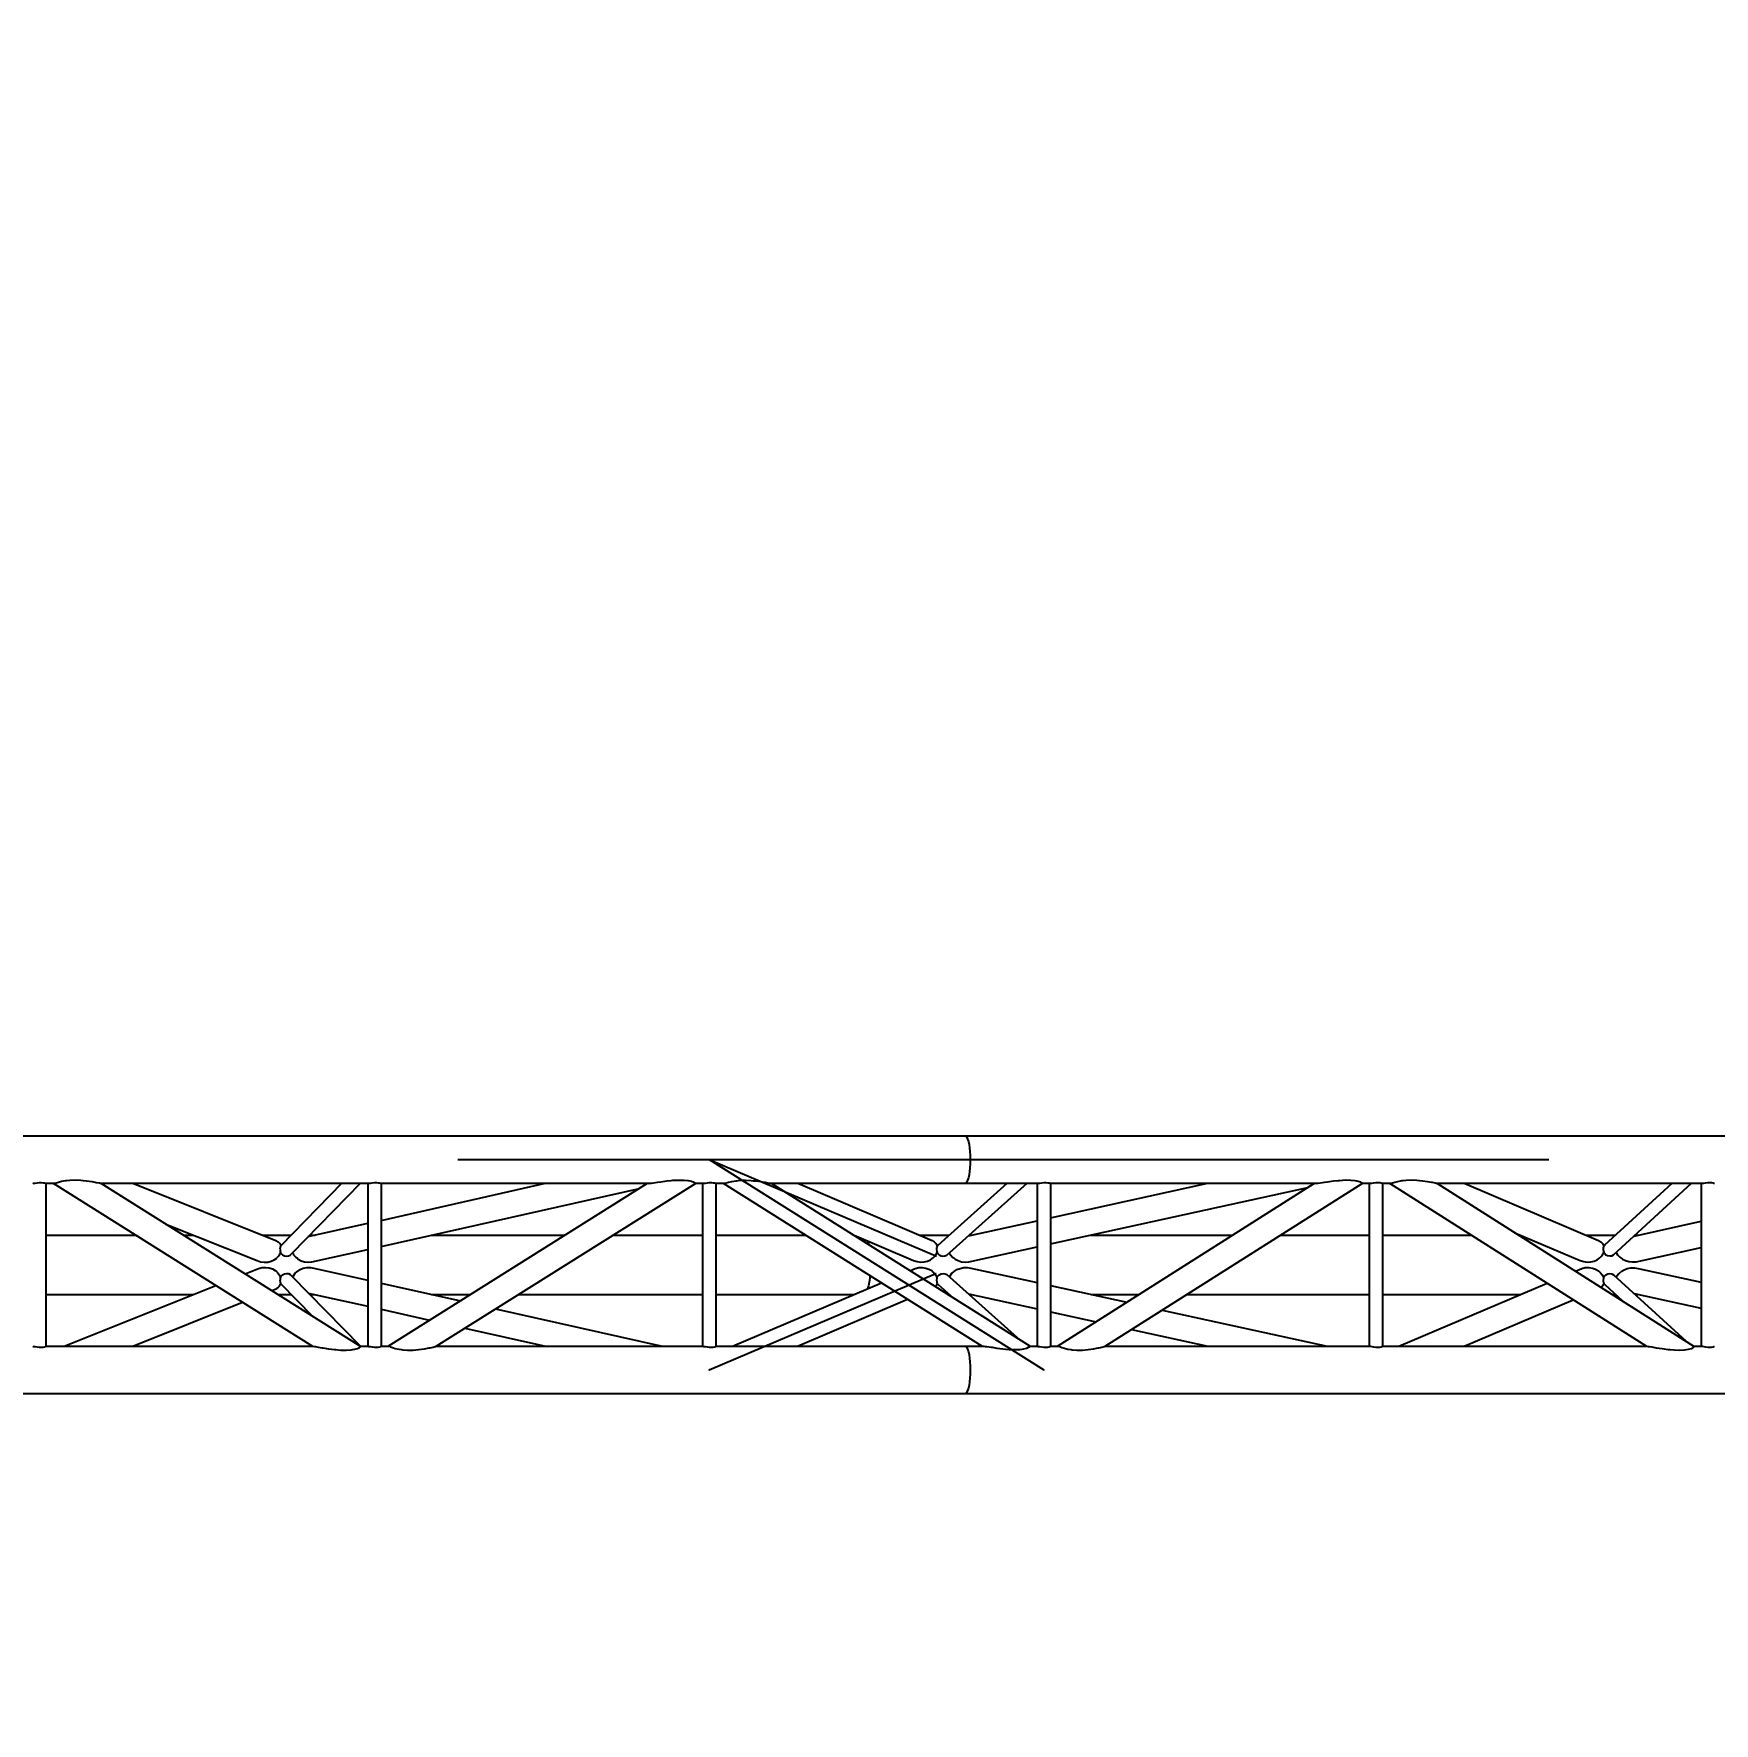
# Model space of a CAD drawing. Header units: millimetres. Extents: x 150209.93 to 150215.05, y 136675.65 to 136679.93.
# Drawn here: x 150214.3082 to 150214.5959, y 136677.3883 to 136677.6776 of the extents above; entities that cross this region are included whole.
import ezdxf

# ---------------------------------------------------------------- set-up
doc = ezdxf.new("R2010")
doc.units = ezdxf.units.MM
doc.header["$LTSCALE"] = 0.25
doc.linetypes.add('CENTER', pattern=[50.8, 31.75, -6.35, 6.35, -6.35])
doc.linetypes.add('XKITLINE00', pattern=[0])
doc.styles.add('ROMANS', font='romans.shx')
doc.dimstyles.new('MD300', dxfattribs={"dimtxt": 2.5, "dimasz": 2.5, "dimexe": 1, "dimexo": 1, "dimgap": 0.5, "dimtad": 1, "dimdec": 1, "dimlfac": 50, "dimrnd": 0.5, "dimdsep": 46, "dimtxsty": 'ROMANS', "dimcen": 1, "dimclrd": 146, "dimclre": 146, "dimclrt": 30, "dimadec": 1, "dimazin": 2, "dimtfac": 1, "dimtdec": 1, "dimtmove": 0, "dimatfit": 1, "dimfxl": 1, "dimtolj": 1, "dimtzin": 0, "dimlwd": -1, "dimlwe": -1, "dimarcsym": 0})

# ---------------------------------------------------------------- blocks, each defined once
blk = doc.blocks.new('çatıı')
at = {"color": 8, "linetype": 'XKITLINE00'}
for p, q in [((26261.3, 9290.6), (27695.3, 9290.6)), ((27695.3, 9290.6), (27696.2, 9290.3)), ((27695.3, 9290.6), (29028.8, 9290.6)), ((27695.3, 9290.6), (27696.2, 9290.3)), ((27696.2, 9290.3), (27696.9, 9289.4)), ((27696.2, 9290.3), (27696.9, 9289.4)), ((27696.9, 9289.4), (27697.7, 9287.9)), ((27696.9, 9289.4), (27697.7, 9287.9)), ((27697.7, 9287.9), (27698.3, 9285.8)), ((27697.7, 9287.9), (27698.4, 9285.8)), ((27698.4, 9285.8), (27698.9, 9283.3)), ((27698.9, 9283.3), (27699.4, 9280.4)), ((27699.4, 9280.4), (27699.7, 9277.2)), ((27699.7, 9277.2), (27700, 9273.8)), ((27700, 9273.8), (27700, 9270.3)), ((27698.9, 9257.2), (27698.4, 9254.7)), ((27699.4, 9260.1), (27698.9, 9257.2)), ((27699.7, 9263.3), (27699.4, 9260.1)), ((27700, 9266.7), (27699.7, 9263.3)), ((27700, 9270.3), (27700, 9266.7)), ((26897.6, 9249.9), (26898.4, 9250)), ((26898.4, 9250), (26899.6, 9250.1)), ((26899.6, 9250.1), (26899.7, 9250.1)), ((26899.7, 9250.1), (26901.3, 9250.4)), ((26901.3, 9250.4), (26903.1, 9250.6)), ((26903.1, 9250.6), (26904.8, 9250.6)), ((26904.8, 9250.6), (26906.4, 9250.5)), ((26906.4, 9250.5), (26907.7, 9250.3)), ((26907.7, 9250.3), (26908.1, 9250.1)), ((26908.1, 9250.1), (26908.5, 9250.1)), ((26908.5, 9250.1), (26908.8, 9250)), ((26908.7, 9250), (26915.5, 9250)), ((26908.8, 9250), (26908.8, 9110.5)), ((26914.9, 9250), (27137, 9110.6)), ((26914.9, 9250), (26915.1, 9249.9)), ((26915.1, 9249.9), (26916, 9250.1)), ((26915.1, 9249.9), (26915.1, 9249.9)), ((26916, 9250.1), (26916.6, 9250.1)), ((26916.6, 9250.1), (26917.5, 9250.5)), ((26917.5, 9250.5), (26919.5, 9250.9)), ((26919.5, 9250.9), (26919.6, 9251)), ((26919.6, 9251), (26922.1, 9251.8)), ((26922.1, 9251.8), (26925.5, 9252.3)), ((26925.5, 9252.3), (26926.3, 9252.4)), ((26926.3, 9252.4), (26929.3, 9252.7)), ((26929.3, 9252.7), (26933.7, 9252.9)), ((26933.7, 9252.9), (26938.6, 9252.6)), ((26938.6, 9252.6), (26940.7, 9252.4)), ((26940.7, 9252.4), (26943.5, 9252.1)), ((26943.5, 9252.1), (26948, 9251.5)), ((26948, 9251.5), (26950.9, 9250.9)), ((26950.9, 9250.9), (26951.8, 9250.8)), ((26951.8, 9250.8), (26954.5, 9250.3)), ((26954.5, 9250.3), (26955.1, 9250.1)), ((26955.1, 9250.1), (26955.9, 9250)), ((26955.9, 9250), (27184.9, 9250)), ((26955.9, 9250), (27178.2, 9110.4)), ((26983.3, 9250), (27105.6, 9201)), ((27162.1, 9250), (27109.6, 9196.2)), ((27177.9, 9250), (27119, 9189.7)), ((27184.2, 9250), (27184.2, 9110.6)), ((27184.2, 9250), (27184.4, 9249.9)), ((27184.4, 9249.9), (27185.2, 9250)), ((27184.4, 9249.9), (27184.4, 9249.9)), ((27184.6, 9250), (27184.7, 9249.9)), ((27185.2, 9250), (27186.4, 9250.1)), ((27186.4, 9250.1), (27186.5, 9250.1)), ((27186.5, 9250.1), (27188.1, 9250.4)), ((27188.1, 9250.4), (27189.9, 9250.6)), ((27189.9, 9250.6), (27191.6, 9250.6)), ((27191.6, 9250.6), (27193.2, 9250.5)), ((27193.2, 9250.5), (27194.5, 9250.3)), ((27194.5, 9250.3), (27194.9, 9250.1)), ((27194.9, 9250.1), (27195.3, 9250.1)), ((27195.3, 9250.1), (27195.6, 9250)), ((27195.5, 9250), (27424.6, 9250)), ((27195.6, 9218.3), (27336.5, 9250)), ((27195.6, 9250), (27195.6, 9110.5)), ((27195.6, 9196), (27416.9, 9245.7)), ((27201.7, 9110.6), (27423.7, 9250)), ((27242.8, 9110.6), (27464.8, 9249.9)), ((27423.7, 9250), (27423.9, 9249.9)), ((27423.9, 9249.9), (27424.7, 9250)), ((27424.7, 9250), (27426.3, 9250.1)), ((27426.3, 9250.1), (27427, 9250.2)), ((27427, 9250.2), (27430.6, 9250.8)), ((27430.6, 9250.8), (27432.2, 9250.9)), ((27432.2, 9250.9), (27435.2, 9251.4)), ((27435.2, 9251.4), (27440.3, 9252.1)), ((27440.3, 9252.1), (27443.8, 9252.4)), ((27443.8, 9252.4), (27445.5, 9252.6)), ((27445.5, 9252.6), (27450.6, 9252.8)), ((27450.6, 9252.8), (27455, 9252.8)), ((27455, 9252.8), (27458.2, 9252.4)), ((27458.2, 9252.4), (27458.5, 9252.3)), ((27458.5, 9252.3), (27461.4, 9251.8)), ((27461.4, 9251.8), (27463.2, 9251.1)), ((27463.2, 9251.1), (27463.3, 9250.9)), ((27463.3, 9250.9), (27464.4, 9250.5)), ((27464.4, 9250.5), (27464.7, 9250.1)), ((27464.7, 9250.1), (27464.9, 9250.1)), ((27464.9, 9250.1), (27464.8, 9249.9)), ((27464.8, 9250), (27471.7, 9250)), ((27470.9, 9250), (27470.9, 9110.6)), ((27471, 9250), (27471.2, 9249.9)), ((27471.2, 9249.9), (27472, 9250)), ((27471.2, 9249.9), (27471.2, 9249.9)), ((27471.4, 9250), (27471.5, 9249.9)), ((27472, 9250), (27473.2, 9250.1)), ((27473.2, 9250.1), (27473.3, 9250.1)), ((27473.3, 9250.1), (27474.9, 9250.4)), ((27474.9, 9250.4), (27476.6, 9250.6)), ((27476.6, 9250.6), (27478.4, 9250.6)), ((27478.4, 9250.6), (27480, 9250.5)), ((27480, 9250.5), (27481.3, 9250.3)), ((27481.3, 9250.3), (27481.7, 9250.1)), ((27481.7, 9250.1), (27482.1, 9250.1)), ((27482.1, 9250.1), (27482.3, 9250)), ((27482.3, 9250), (27489.1, 9250)), ((27482.3, 9250), (27482.3, 9110.5)), ((27488.4, 9250), (27710.1, 9110.6)), ((27488.5, 9250), (27488.7, 9249.9)), ((27488.7, 9249.9), (27489.6, 9250)), ((27488.7, 9249.9), (27488.7, 9249.9)), ((27489.6, 9250), (27490.1, 9250.1)), ((27490.1, 9250.1), (27491.1, 9250.5)), ((27491.1, 9250.5), (27493, 9250.9)), ((27493, 9250.9), (27493.2, 9251)), ((27493.2, 9251), (27495.8, 9251.7)), ((27495.8, 9251.7), (27499.2, 9252.2)), ((27499.2, 9252.2), (27499.8, 9252.2)), ((27499.8, 9252.2), (27503, 9252.6)), ((27503, 9252.6), (27507.5, 9252.7)), ((27507.5, 9252.7), (27512.3, 9252.5)), ((27512.3, 9252.5), (27514.2, 9252.2)), ((27514.2, 9252.2), (27517.2, 9252)), ((27517.2, 9252), (27521.7, 9251.4)), ((27521.7, 9251.4), (27524.4, 9250.9)), ((27524.4, 9250.9), (27525.5, 9250.7)), ((27525.5, 9250.7), (27528.1, 9250.2)), ((27528.1, 9250.2), (27528.7, 9250.1)), ((27528.7, 9250.1), (27529.4, 9250)), ((27529.4, 9250), (27695.3, 9250)), ((27529.4, 9250), (27751.2, 9110.5)), ((27552.3, 9250), (27667.2, 9201.1)), ((27672.4, 9197.1), (27731.6, 9250)), ((27679.8, 9188.6), (27748.6, 9250)), ((27695.3, 9250), (27696.2, 9250.3)), ((27695.3, 9250), (27696.2, 9250.3)), ((27695.3, 9250), (27758, 9250)), ((27696.9, 9251.2), (27696.2, 9250.3)), ((27696.9, 9251.2), (27696.2, 9250.3)), ((27697.7, 9252.7), (27696.9, 9251.2)), ((27697.7, 9252.7), (27696.9, 9251.2)), ((27698.3, 9254.7), (27697.7, 9252.7)), ((27698.4, 9254.7), (27697.7, 9252.7)), ((27757.2, 9250), (27757.2, 9110.6)), ((27757.3, 9250), (27757.4, 9249.9)), ((27757.4, 9249.9), (27758.2, 9250)), ((27757.4, 9249.9), (27757.4, 9249.9)), ((27757.6, 9250), (27757.7, 9249.9)), ((27758.2, 9250), (27759.5, 9250.1)), ((27759.5, 9250.1), (27761.1, 9250.4)), ((27761.1, 9250.4), (27762.9, 9250.6)), ((27762.9, 9250.6), (27764.6, 9250.6)), ((27764.6, 9250.6), (27766.2, 9250.5)), ((27766.2, 9250.5), (27767.5, 9250.3)), ((27767.5, 9250.3), (27768, 9250.1)), ((27768, 9250.1), (27768.3, 9250.1)), ((27768.3, 9250.1), (27768.6, 9250)), ((27768.6, 9250), (27995.5, 9250)), ((27768.6, 9250), (27768.6, 9110.5)), ((27768.6, 9220.4), (27903.3, 9250)), ((27768.6, 9198.1), (27988.9, 9246.4)), ((27774.6, 9110.6), (27994.6, 9250)), ((27815.3, 9110.6), (28035.3, 9249.9)), ((27994.6, 9250), (27994.7, 9249.9)), ((27994.7, 9249.9), (27995.5, 9250)), ((27995.5, 9250), (27997.2, 9250.1)), ((27997.2, 9250.1), (27997.7, 9250.2)), ((27997.7, 9250.2), (28001.3, 9250.7)), ((28001.3, 9250.7), (28003.2, 9251)), ((28003.2, 9251), (28005.8, 9251.4)), ((28005.8, 9251.4), (28010.9, 9252)), ((28010.9, 9252), (28014.8, 9252.4)), ((28014.8, 9252.4), (28016.1, 9252.5)), ((28016.1, 9252.5), (28021.2, 9252.9)), ((28021.2, 9252.9), (28025.6, 9252.8)), ((28025.6, 9252.8), (28029.1, 9252.4)), ((28029.1, 9252.4), (28032, 9251.9)), ((28032, 9251.9), (28033.9, 9251.2)), ((28033.9, 9251.2), (28034, 9251)), ((28034, 9251), (28035, 9250.6)), ((28035, 9250.6), (28035.3, 9250.1)), ((28035.4, 9250.1), (28035.3, 9249.9)), ((28035.3, 9250.1), (28035.4, 9250.1)), ((28035.3, 9250), (28042.1, 9250)), ((28041.3, 9250), (28041.3, 9110.6)), ((28041.4, 9250), (28041.5, 9249.9)), ((28041.5, 9249.9), (28041.6, 9249.9)), ((28041.6, 9249.9), (28042.4, 9250)), ((28041.8, 9250), (28041.8, 9249.9)), ((28042.4, 9250), (28043.7, 9250.1)), ((28043.7, 9250.1), (28045.2, 9250.4)), ((28045.2, 9250.4), (28047, 9250.6)), ((28047, 9250.6), (28048.8, 9250.6)), ((28048.8, 9250.6), (28050.4, 9250.6)), ((28050.4, 9250.6), (28051.6, 9250.3)), ((28051.6, 9250.3), (28052.2, 9250.1)), ((28052.2, 9250.1), (28052.4, 9250.1)), ((28052.4, 9250.1), (28052.7, 9250)), ((28052.7, 9250), (28059.4, 9250)), ((28052.7, 9250), (28052.7, 9110.5)), ((28058.7, 9250), (28278.7, 9110.6)), ((28058.7, 9250), (28058.9, 9249.9)), ((28058.9, 9249.9), (28059.8, 9250.1)), ((28059.8, 9250.1), (28060.6, 9250.1)), ((28060.6, 9250.1), (28061.3, 9250.5)), ((28061.3, 9250.5), (28063.4, 9251)), ((28063.4, 9251), (28065.9, 9251.7)), ((28065.9, 9251.7), (28069.2, 9252.3)), ((28069.2, 9252.3), (28070.5, 9252.4)), ((28070.5, 9252.4), (28073, 9252.8)), ((28073, 9252.8), (28077.3, 9252.9)), ((28077.3, 9252.9), (28082.1, 9252.7)), ((28082.1, 9252.7), (28084.6, 9252.4)), ((28084.6, 9252.4), (28086.9, 9252.2)), ((28086.9, 9252.2), (28091.3, 9251.6)), ((28091.3, 9251.6), (28094.7, 9251)), ((28094.7, 9251), (28095.2, 9250.9)), ((28095.2, 9250.9), (28097.9, 9250.4)), ((28097.9, 9250.4), (28098.7, 9250.1)), ((28098.7, 9250.1), (28099.4, 9250)), ((28099.4, 9250), (28326.3, 9250)), ((28099.4, 9250), (28319.7, 9110.4)), ((28122.7, 9250), (28237.8, 9201.1)), ((28243, 9197.2), (28300.6, 9250)), ((28250.5, 9188.7), (28317.4, 9250)), ((28325.5, 9250), (28325.5, 9110.6)), ((28325.6, 9250), (28325.7, 9249.9)), ((28325.7, 9249.9), (28326.6, 9250)), ((28325.7, 9249.9), (28325.7, 9249.9)), ((28325.9, 9250), (28326, 9249.9)), ((28326.6, 9250), (28327.8, 9250.1)), ((28327.8, 9250.1), (28329.4, 9250.4)), ((28329.4, 9250.4), (28331.2, 9250.6)), ((28331.2, 9250.6), (28332.9, 9250.7)), ((28332.9, 9250.7), (28334.5, 9250.6)), ((28334.5, 9250.6), (28335.8, 9250.3)), ((28335.8, 9250.3), (28336.3, 9250.1)), ((28336.3, 9250.1), (28336.6, 9250.1)), ((28336.6, 9250.1), (28336.9, 9250)), ((27011.5, 9215.1), (27089.5, 9183.9)), ((27133.3, 9204.4), (27184.2, 9215.8)), ((27698.3, 9205.1), (27757.2, 9217.9)), ((28268.2, 9204.9), (28325.5, 9217.6)), ((26908.8, 9205.7), (26985.5, 9205.7)), ((27026.5, 9205.7), (27035, 9205.7)), ((27094, 9205.7), (27118.8, 9205.7)), ((27105.6, 9201), (27107.5, 9199.9)), ((27107.5, 9199.9), (27107.8, 9199.6)), ((27107.8, 9199.6), (27108.9, 9198.4)), ((27134.6, 9205.7), (27139.2, 9205.7)), ((27238.7, 9205.7), (27353.2, 9205.7)), ((27394.2, 9205.7), (27470.9, 9205.7)), ((27482.3, 9205.7), (27558.9, 9205.7)), ((27598.7, 9206.4), (27651.5, 9183.9)), ((27599.9, 9205.7), (27600.4, 9205.7)), ((27612.1, 9200.7), (27612.8, 9198.2)), ((27612.1, 9200.7), (27612.8, 9198.2)), ((27656.3, 9205.7), (27682, 9205.7)), ((27667.2, 9201.1), (27669.1, 9199.9)), ((27669.1, 9199.9), (27669.4, 9199.6)), ((27669.4, 9199.6), (27670.6, 9198.4)), ((27699, 9205.7), (27701.1, 9205.7)), ((27803.2, 9205.7), (27924.6, 9205.7)), ((27965.4, 9205.7), (28041.3, 9205.7)), ((28052.7, 9205.7), (28128.6, 9205.7)), ((28166.1, 9207.7), (28222.1, 9184)), ((28169.4, 9205.7), (28171, 9205.7)), ((28227, 9205.7), (28252.2, 9205.7)), ((28237.8, 9201.1), (28239.7, 9200)), ((28239.7, 9200), (28240, 9199.6)), ((28240, 9199.6), (28241.2, 9198.4)), ((28269, 9205.7), (28271.6, 9205.7)), ((27101.5, 9183.3), (27104.1, 9184.4)), ((27104.1, 9184.4), (27106.3, 9186)), ((27108, 9187.9), (27106.3, 9186.1)), ((27106.3, 9186.1), (27106.3, 9186)), ((27109.1, 9189.9), (27108, 9187.9)), ((27108.9, 9198.4), (27109.7, 9196.7)), ((27109.2, 9195.1), (27109.1, 9193.6)), ((27109.1, 9193.6), (27109.2, 9193.4)), ((27109.2, 9190.1), (27109.1, 9189.9)), ((27109.4, 9195.5), (27109.2, 9195.1)), ((27109.2, 9193.4), (27109.3, 9191.7)), ((27109.5, 9191), (27109.2, 9190.1)), ((27109.3, 9191.7), (27109.6, 9190.7)), ((27109.6, 9196.2), (27109.4, 9195.5)), ((27109.6, 9190.7), (27110, 9190)), ((27109.7, 9196.7), (27109.8, 9196.6)), ((27109.8, 9196.6), (27109.8, 9196.4)), ((27110, 9190), (27110.2, 9189.9)), ((27110.2, 9189.9), (27111.3, 9188.8)), ((27111.3, 9188.8), (27112.9, 9188)), ((27112.9, 9188), (27114.6, 9187.6)), ((27114.6, 9187.6), (27116.3, 9187.8)), ((27116.3, 9187.8), (27117.8, 9188.5)), ((27117.8, 9188.5), (27119, 9189.7)), ((27119.1, 9189.8), (27119, 9189.7)), ((27119.8, 9190.5), (27120.3, 9189.9)), ((27120.3, 9189.9), (27120.8, 9188.8)), ((27120.8, 9188.8), (27122.7, 9186.8)), ((27122.7, 9186.8), (27123.7, 9186.1)), ((27123.7, 9186.1), (27124.8, 9185.1)), ((27124.8, 9185.1), (27127.3, 9183.7)), ((27136.3, 9182.7), (27184.2, 9193.4)), ((27612.8, 9198.2), (27613, 9197.4)), ((27612.8, 9198.2), (27613, 9197.4)), ((27663.4, 9183.3), (27666, 9184.5)), ((27666, 9184.5), (27668.1, 9186.1)), ((27669.8, 9188), (27668.1, 9186.2)), ((27668.1, 9186.2), (27668.1, 9186.1)), ((27670.9, 9190), (27669.8, 9188)), ((27670.6, 9198.4), (27671.3, 9196.8)), ((27671, 9190.1), (27670.9, 9190)), ((27671.4, 9191.3), (27671, 9190.1)), ((27671.3, 9195.4), (27671.1, 9195)), ((27671.1, 9195), (27671.1, 9193.5)), ((27671.1, 9193.5), (27671.1, 9193.3)), ((27671.1, 9193.3), (27671.3, 9191.7)), ((27671.3, 9196.8), (27671.4, 9196.6)), ((27671.5, 9196.2), (27671.3, 9195.4)), ((27671.3, 9191.7), (27671.5, 9191)), ((27671.4, 9196.6), (27671.5, 9196.2)), ((27671.6, 9196.3), (27671.5, 9196.2)), ((27671.5, 9191), (27672, 9190)), ((27671.6, 9196.3), (27672, 9196.7)), ((27672.4, 9197.1), (27672, 9196.7)), ((27672, 9190), (27672.2, 9189.9)), ((27672.2, 9189.9), (27673.3, 9188.8)), ((27673.3, 9188.8), (27674.9, 9188)), ((27674.9, 9188), (27676.6, 9187.6)), ((27676.6, 9187.6), (27678.3, 9187.8)), ((27678.3, 9187.8), (27679.8, 9188.6)), ((27682, 9190.5), (27682.3, 9190)), ((27682.3, 9190), (27683, 9188.9)), ((27683, 9188.9), (27684.8, 9186.9)), ((27684.8, 9186.9), (27685.8, 9186.2)), ((27685.8, 9186.2), (27687, 9185.1)), ((27687, 9185.1), (27689.6, 9183.8)), ((27698.6, 9182.8), (27757.2, 9195.6)), ((28234, 9183.4), (28236.5, 9184.5)), ((28236.5, 9184.5), (28238.7, 9186.1)), ((28240.4, 9188), (28238.7, 9186.2)), ((28238.7, 9186.2), (28238.7, 9186.1)), ((28241.5, 9190), (28240.4, 9188)), ((28241.2, 9198.4), (28241.9, 9196.8)), ((28241.6, 9190.2), (28241.5, 9190)), ((28242, 9191.4), (28241.6, 9190.2)), ((28241.8, 9195.2), (28241.7, 9193.6)), ((28241.7, 9193.6), (28241.8, 9193.4)), ((28241.9, 9195.5), (28241.8, 9195.2)), ((28241.8, 9193.4), (28241.9, 9191.8)), ((28241.9, 9196.8), (28242, 9196.6)), ((28242.1, 9196.3), (28241.9, 9195.5)), ((28241.9, 9191.8), (28242.1, 9191.1)), ((28242, 9196.6), (28242.1, 9196.3)), ((28242.1, 9191.1), (28242.7, 9190.2)), ((28242.2, 9196.4), (28242.7, 9196.9)), ((28243, 9197.2), (28242.7, 9196.9)), ((28242.7, 9190.2), (28242.8, 9190.1)), ((28242.8, 9190.1), (28244, 9188.9)), ((28244, 9188.9), (28245.5, 9188.1)), ((28245.5, 9188.1), (28247.3, 9187.8)), ((28247.3, 9187.8), (28249, 9188)), ((28249, 9188), (28250.5, 9188.7)), ((28252.7, 9190.8), (28253.2, 9190.1)), ((28253.2, 9190.1), (28254, 9188.9)), ((28254, 9188.9), (28255.9, 9186.9)), ((28255.9, 9186.9), (28256.7, 9186.3)), ((28256.7, 9186.3), (28258.1, 9185.2)), ((28258.1, 9185.2), (28260.7, 9183.9)), ((28269.8, 9182.9), (28325.5, 9195.2)), ((27079.3, 9172.5), (27090.8, 9177.1)), ((27089.5, 9183.9), (27092.5, 9182.9)), ((27090.8, 9177.1), (27093.8, 9177.8)), ((27092.5, 9182.9), (27095.5, 9182.5)), ((27093.8, 9177.8), (27096.9, 9178)), ((27095.5, 9182.5), (27098.6, 9182.6)), ((27096.9, 9178), (27099.9, 9177.6)), ((27098.6, 9182.6), (27101.5, 9183.3)), ((27099.9, 9177.6), (27102.7, 9176.7)), ((27102.7, 9176.7), (27105.1, 9175.3)), ((27105.1, 9175.3), (27106.1, 9174.4)), ((27106.1, 9174.4), (27107.1, 9173.6)), ((27107.1, 9173.6), (27108.6, 9171.5)), ((27108.6, 9171.5), (27108.9, 9170.6)), ((27108.9, 9170.6), (27109.5, 9169.4)), ((27109.6, 9169.6), (27109.3, 9168.8)), ((27110.1, 9170.4), (27109.6, 9169.6)), ((27110.1, 9170.4), (27110.2, 9170.6)), ((27110.2, 9170.6), (27111.3, 9171.7)), ((27111.3, 9171.7), (27112.9, 9172.5)), ((27112.9, 9172.5), (27114.6, 9172.9)), ((27114.6, 9172.9), (27116.4, 9172.7)), ((27116.4, 9172.7), (27117.9, 9171.9)), ((27117.9, 9171.9), (27119.1, 9170.8)), ((27119.1, 9170.8), (27177.7, 9110.8)), ((27119.1, 9170.8), (27119.1, 9170.7)), ((27120.3, 9170.6), (27119.9, 9169.9)), ((27121.9, 9172.7), (27120.3, 9170.6)), ((27121.9, 9172.7), (27123.8, 9174.4)), ((27124, 9174.6), (27123.8, 9174.4)), ((27124, 9174.6), (27126.3, 9176.2)), ((27126.3, 9176.2), (27129, 9177.3)), ((27127.3, 9183.7), (27130.2, 9182.8)), ((27129, 9177.3), (27132, 9177.9)), ((27130.2, 9182.8), (27133.2, 9182.5)), ((27132, 9177.9), (27135.1, 9178)), ((27133.2, 9182.5), (27136.3, 9182.7)), ((27135.1, 9178), (27138.1, 9177.5)), ((27138.1, 9177.5), (27184.2, 9167.2)), ((27614.1, 9170.9), (27613.9, 9168.7)), ((27614.1, 9170.9), (27613.9, 9168.7)), ((27648.3, 9175.2), (27652.7, 9177.1)), ((27651.5, 9183.9), (27654.4, 9183)), ((27652.7, 9177.1), (27655.8, 9177.8)), ((27654.4, 9183), (27657.5, 9182.6)), ((27655.8, 9177.8), (27658.8, 9177.9)), ((27657.5, 9182.6), (27660.5, 9182.7)), ((27658.8, 9177.9), (27661.8, 9177.5)), ((27660.5, 9182.7), (27663.4, 9183.3)), ((27661.8, 9177.5), (27664.6, 9176.6)), ((27664.6, 9176.6), (27667, 9175.3)), ((27667, 9175.3), (27667.9, 9174.3)), ((27667.9, 9174.3), (27668.9, 9173.5)), ((27668.9, 9173.5), (27670.4, 9171.5)), ((27670.4, 9171.5), (27670.7, 9170.5)), ((27670.7, 9170.5), (27671.4, 9169.3)), ((27672.1, 9170.4), (27671.4, 9169.3)), ((27672.1, 9170.4), (27672.2, 9170.6)), ((27672.2, 9170.6), (27673.4, 9171.7)), ((27673.4, 9171.7), (27675, 9172.5)), ((27675, 9172.5), (27676.7, 9172.8)), ((27676.7, 9172.8), (27678.4, 9172.6)), ((27678.4, 9172.6), (27679.9, 9171.9)), ((27679.9, 9171.9), (27742.8, 9115.8)), ((27682.4, 9170.5), (27682.1, 9170)), ((27684, 9172.7), (27682.4, 9170.6)), ((27682.4, 9170.6), (27682.4, 9170.5)), ((27684, 9172.7), (27685.9, 9174.3)), ((27686.2, 9174.6), (27685.9, 9174.3)), ((27686.2, 9174.6), (27688.5, 9176.1)), ((27688.5, 9176.1), (27691.3, 9177.2)), ((27689.6, 9183.8), (27692.5, 9182.9)), ((27691.3, 9177.2), (27694.3, 9177.8)), ((27692.5, 9182.9), (27695.5, 9182.6)), ((27694.3, 9177.8), (27697.4, 9177.9)), ((27695.5, 9182.6), (27698.6, 9182.8)), ((27697.4, 9177.9), (27700.5, 9177.4)), ((27700.5, 9177.4), (27757.2, 9165)), ((28218.1, 9174.8), (28223.3, 9177.1)), ((28222.1, 9184), (28225, 9183)), ((28223.3, 9177.1), (28226.3, 9177.8)), ((28225, 9183), (28228, 9182.6)), ((28226.3, 9177.8), (28229.4, 9177.9)), ((28228, 9182.6), (28231.1, 9182.7)), ((28229.4, 9177.9), (28232.4, 9177.5)), ((28231.1, 9182.7), (28234, 9183.4)), ((28232.4, 9177.5), (28235.2, 9176.6)), ((28235.2, 9176.6), (28237.6, 9175.2)), ((28237.6, 9175.2), (28238.5, 9174.3)), ((28238.5, 9174.3), (28239.5, 9173.5)), ((28239.5, 9173.5), (28241, 9171.4)), ((28241, 9171.4), (28241.4, 9170.5)), ((28241.4, 9170.5), (28242, 9169.3)), ((28242.7, 9170.3), (28242, 9169.2)), ((28242.7, 9170.3), (28242.9, 9170.4)), ((28242.9, 9170.4), (28244, 9171.6)), ((28244, 9171.6), (28245.6, 9172.4)), ((28245.6, 9172.4), (28247.3, 9172.7)), ((28247.3, 9172.7), (28249, 9172.5)), ((28249, 9172.5), (28250.5, 9171.8)), ((28250.5, 9171.8), (28312.6, 9115)), ((28253.3, 9170.4), (28252.9, 9169.7)), ((28253.4, 9170.5), (28253.3, 9170.4)), ((28255, 9172.6), (28253.4, 9170.5)), ((28255, 9172.6), (28256.9, 9174.2)), ((28257.2, 9174.5), (28256.9, 9174.2)), ((28257.2, 9174.5), (28259.6, 9176)), ((28259.6, 9176), (28262.3, 9177.1)), ((28260.7, 9183.9), (28263.6, 9183)), ((28262.3, 9177.1), (28265.4, 9177.7)), ((28263.6, 9183), (28266.7, 9182.7)), ((28265.4, 9177.7), (28268.5, 9177.7)), ((28266.7, 9182.7), (28269.8, 9182.9)), ((28268.5, 9177.7), (28271.6, 9177.2)), ((28271.6, 9177.2), (28325.5, 9165.4)), ((26924.4, 9110.6), (27054.2, 9162.5)), ((27102.2, 9158.2), (27104.4, 9159.1)), ((27104.4, 9159.1), (27106.5, 9160)), ((27106.5, 9160), (27107.6, 9160.9)), ((27107.6, 9160.9), (27108.2, 9161.3)), ((27109.3, 9163), (27108.2, 9161.3)), ((27109.2, 9167.2), (27109.1, 9167)), ((27109.1, 9167), (27109.2, 9165.4)), ((27109.3, 9168.8), (27109.2, 9167.2)), ((27109.2, 9165.4), (27109.4, 9165.1)), ((27109.5, 9163.8), (27109.3, 9163)), ((27109.4, 9165.1), (27109.6, 9164.3)), ((27109.7, 9164.2), (27109.5, 9163.8)), ((27109.6, 9164.3), (27136.9, 9136.4)), ((27133.3, 9156.1), (27184.2, 9144.7)), ((27195.6, 9164.6), (27263.5, 9149.4)), ((27496.5, 9110.6), (27623.9, 9164.8)), ((27612.8, 9162.3), (27612.1, 9159.8)), ((27612.8, 9162.3), (27612.1, 9159.8)), ((27613.4, 9165.3), (27612.8, 9162.3)), ((27613.4, 9165.3), (27612.8, 9162.3)), ((27613.9, 9168.7), (27613.4, 9165.3)), ((27613.9, 9168.7), (27613.4, 9165.3)), ((27671, 9162.9), (27670, 9161.6)), ((27671.2, 9163.7), (27671, 9162.9)), ((27671.3, 9168.9), (27671.1, 9167.2)), ((27671.1, 9167.2), (27671.1, 9167)), ((27671.1, 9167), (27671.2, 9165.5)), ((27671.2, 9165.5), (27671.3, 9165.1)), ((27671.5, 9164.4), (27671.2, 9163.7)), ((27671.4, 9169.3), (27671.3, 9168.9)), ((27671.3, 9165.1), (27671.5, 9164.4)), ((27671.4, 9169.3), (27671.4, 9169.2)), ((27671.5, 9164.3), (27672.1, 9163.8)), ((27672.1, 9163.8), (27672.5, 9163.4)), ((27672.5, 9163.4), (27685.2, 9152)), ((27698.3, 9155.5), (27757.2, 9142.6)), ((27768.6, 9162.5), (27833.9, 9148.2)), ((28066.9, 9110.6), (28193.7, 9164.5)), ((28240, 9161), (28240.4, 9161.3)), ((28241.6, 9162.9), (28240.4, 9161.3)), ((28241.8, 9163.7), (28241.6, 9162.9)), ((28241.8, 9167.1), (28241.7, 9166.9)), ((28241.7, 9166.9), (28241.8, 9165.4)), ((28241.9, 9168.8), (28241.8, 9167.1)), ((28241.8, 9165.4), (28241.9, 9165)), ((28242.1, 9164.3), (28241.8, 9163.7)), ((28242, 9169.2), (28241.9, 9168.8)), ((28241.9, 9165), (28242.1, 9164.3)), ((28242, 9169.3), (28242, 9169.1)), ((28242.1, 9164.2), (28242.7, 9163.6)), ((28242.7, 9163.6), (28243.1, 9163.3)), ((28243.1, 9163.3), (28258.2, 9149.4)), ((28268.2, 9155.6), (28325.5, 9143)), ((26908.8, 9154.9), (27035.1, 9154.9)), ((26983.2, 9110.6), (27077.1, 9148.2)), ((27107.5, 9154.9), (27118.8, 9154.9)), ((27134.6, 9154.9), (27139, 9154.9)), ((27195.6, 9142.2), (27237.1, 9132.8)), ((27238.9, 9154.9), (27272.3, 9154.9)), ((27293.7, 9142.6), (27436.2, 9110.6)), ((27313.3, 9154.9), (27470.9, 9154.9)), ((27482.3, 9154.9), (27600.6, 9154.9)), ((27552.1, 9110.6), (27646.3, 9150.7)), ((27680.6, 9154.9), (27682, 9154.9)), ((27699, 9154.9), (27701, 9154.9)), ((27803.3, 9154.9), (27844.4, 9154.9)), ((27864.2, 9141.5), (28005.5, 9110.6)), ((27885.2, 9154.9), (28041.3, 9154.9)), ((28052.7, 9154.9), (28171.1, 9154.9)), ((28122.6, 9110.6), (28216, 9150.3)), ((28249.6, 9154.9), (28252.2, 9154.9)), ((28269, 9154.9), (28271.4, 9154.9)), ((27768.6, 9140.1), (27807.6, 9131.5)), ((27267.4, 9126), (27336.3, 9110.6)), ((27837.9, 9124.9), (27903.2, 9110.6)), ((26897.6, 9110.6), (26898.4, 9110.4)), ((26898.4, 9110.4), (26899.6, 9110.3)), ((26899.6, 9110.3), (26899.7, 9110.2)), ((26899.7, 9110.2), (26901.3, 9109.9)), ((26901.3, 9109.9), (26903.1, 9109.7)), ((26903.1, 9109.7), (26904.8, 9109.6)), ((26904.8, 9109.6), (26906.4, 9109.8)), ((26906.4, 9109.8), (26907.7, 9110)), ((26907.7, 9110), (26908.1, 9110.3)), ((26908.1, 9110.3), (26908.5, 9110.3)), ((26908.5, 9110.3), (26908.8, 9110.5)), ((26908.8, 9110.6), (27137.3, 9110.6)), ((27136.9, 9110.7), (27137, 9110.6)), ((27136.9, 9110.7), (27137.1, 9110.6)), ((27137.1, 9110.6), (27138.7, 9110.3)), ((27138.7, 9110.3), (27139.4, 9110.3)), ((27139.4, 9110.3), (27141.7, 9109.8)), ((27141.7, 9109.8), (27145.2, 9109.3)), ((27145.2, 9109.3), (27145.7, 9109.2)), ((27145.7, 9109.2), (27150.6, 9108.3)), ((27150.6, 9108.3), (27155.8, 9107.7)), ((27155.8, 9107.7), (27156.8, 9107.7)), ((27156.8, 9107.7), (27161.1, 9107.3)), ((27161.1, 9107.3), (27165.9, 9107.1)), ((27165.9, 9107.1), (27169.9, 9107.4)), ((27169.9, 9107.4), (27171.2, 9107.7)), ((27171.2, 9107.7), (27173.2, 9107.9)), ((27173.2, 9107.9), (27175.6, 9108.6)), ((27175.6, 9108.6), (27176.6, 9109.3)), ((27176.6, 9109.3), (27177.1, 9109.4)), ((27177.1, 9109.4), (27178, 9110)), ((27177.9, 9110.3), (27178.2, 9110.4)), ((27177.9, 9110.3), (27178, 9110)), ((27178, 9110.6), (27184.6, 9110.6)), ((27184.2, 9110.6), (27184.4, 9110.7)), ((27184.4, 9110.7), (27184.4, 9110.6)), ((27184.4, 9110.6), (27185.2, 9110.4)), ((27185.2, 9110.4), (27186.4, 9110.3)), ((27186.4, 9110.3), (27186.5, 9110.2)), ((27186.5, 9110.2), (27188.1, 9109.9)), ((27188.1, 9109.9), (27189.9, 9109.7)), ((27189.9, 9109.7), (27191.6, 9109.6)), ((27191.6, 9109.6), (27193.2, 9109.8)), ((27193.2, 9109.8), (27194.5, 9110)), ((27194.5, 9110), (27194.9, 9110.3)), ((27194.9, 9110.3), (27195.3, 9110.3)), ((27195.3, 9110.3), (27195.6, 9110.5)), ((27195.6, 9110.6), (27202.2, 9110.6)), ((27201.7, 9110.6), (27202.1, 9110.7)), ((27201.7, 9110.6), (27201.7, 9110.6)), ((27202.1, 9110.7), (27202.4, 9110.5)), ((27202.4, 9110.5), (27203.5, 9110.3)), ((27203.5, 9110.3), (27203.7, 9110.1)), ((27203.7, 9110.1), (27205.4, 9109.5)), ((27205.4, 9109.5), (27206.4, 9109.3)), ((27206.4, 9109.3), (27207.7, 9108.7)), ((27207.7, 9108.7), (27210.7, 9108)), ((27210.7, 9108), (27213.2, 9107.7)), ((27213.2, 9107.7), (27214.3, 9107.5)), ((27214.3, 9107.5), (27218.4, 9107.2)), ((27218.4, 9107.2), (27223.1, 9107.3)), ((27223.1, 9107.3), (27227.6, 9107.7)), ((27227.6, 9107.7), (27228.1, 9107.7)), ((27228.1, 9107.7), (27232.7, 9108.3)), ((27232.7, 9108.3), (27236.9, 9109.1)), ((27236.9, 9109.1), (27237.6, 9109.3)), ((27237.6, 9109.3), (27240.1, 9109.7)), ((27240.1, 9109.7), (27241.9, 9110.3)), ((27241.9, 9110.3), (27242.2, 9110.3)), ((27242.2, 9110.3), (27242.8, 9110.6)), ((27242.7, 9110.6), (27471.4, 9110.6)), ((27470.9, 9110.6), (27471.2, 9110.7)), ((27471.2, 9110.7), (27471.2, 9110.6)), ((27471.2, 9110.6), (27472, 9110.4)), ((27472, 9110.4), (27473.2, 9110.3)), ((27473.2, 9110.3), (27473.3, 9110.2)), ((27473.3, 9110.2), (27474.9, 9109.9)), ((27474.9, 9109.9), (27476.6, 9109.7)), ((27476.6, 9109.7), (27478.4, 9109.6)), ((27478.4, 9109.6), (27480, 9109.8)), ((27480, 9109.8), (27481.3, 9110)), ((27481.3, 9110), (27481.7, 9110.3)), ((27481.7, 9110.3), (27482.1, 9110.3)), ((27482.1, 9110.3), (27482.3, 9110.5)), ((27482.3, 9110.6), (27695.3, 9110.6)), ((27695.3, 9110.6), (27696.2, 9110.3)), ((27695.3, 9110.6), (27711, 9110.6)), ((27695.3, 9110.6), (27696.2, 9110.3)), ((27696.2, 9110.3), (27696.9, 9109.4)), ((27696.2, 9110.3), (27696.9, 9109.4)), ((27696.9, 9109.4), (27697.7, 9107.9)), ((27696.9, 9109.4), (27697.7, 9107.9)), ((27697.7, 9107.9), (27698.3, 9105.8)), ((27697.7, 9107.9), (27698.3, 9105.8)), ((27698.3, 9105.8), (27698.9, 9103.3)), ((27698.9, 9103.3), (27699.4, 9100.4)), ((27699.4, 9100.4), (27699.7, 9097.2)), ((27710.1, 9110.7), (27710.2, 9110.6)), ((27710.1, 9110.7), (27710.1, 9110.7)), ((27710.1, 9110.7), (27711.5, 9110.5)), ((27711.5, 9110.5), (27712.8, 9110.4)), ((27712.8, 9110.4), (27714.1, 9110.2)), ((27714.1, 9110.2), (27717.9, 9109.7)), ((27717.9, 9109.7), (27718.7, 9109.6)), ((27718.7, 9109.6), (27722.8, 9108.9)), ((27722.8, 9108.9), (27727.9, 9108.3)), ((27727.9, 9108.3), (27730.4, 9108.1)), ((27730.4, 9108.1), (27733.2, 9107.8)), ((27733.2, 9107.8), (27738.2, 9107.6)), ((27738.2, 9107.6), (27742.4, 9107.8)), ((27742.4, 9107.8), (27744.5, 9108.1)), ((27744.5, 9108.1), (27745.7, 9108.3)), ((27745.7, 9108.3), (27748.3, 9108.8)), ((27748.3, 9108.8), (27749.9, 9109.6)), ((27749.9, 9109.6), (27750.9, 9110.1)), ((27750.9, 9110.4), (27751.2, 9110.5)), ((27750.9, 9110.4), (27750.9, 9110.1)), ((27751.1, 9110.6), (27757.7, 9110.6)), ((27757.2, 9110.6), (27757.4, 9110.7)), ((27757.4, 9110.7), (27757.4, 9110.6)), ((27757.4, 9110.6), (27758.2, 9110.4)), ((27757.6, 9110.6), (27757.6, 9110.6)), ((27758.2, 9110.4), (27759.5, 9110.3)), ((27759.5, 9110.3), (27761.1, 9109.9)), ((27761.1, 9109.9), (27762.9, 9109.7)), ((27762.9, 9109.7), (27764.6, 9109.7)), ((27764.6, 9109.7), (27766.2, 9109.8)), ((27766.2, 9109.8), (27767.5, 9110)), ((27767.5, 9110), (27768, 9110.3)), ((27768, 9110.3), (27768.3, 9110.3)), ((27768.3, 9110.3), (27768.6, 9110.5)), ((27768.6, 9110.6), (27775.1, 9110.6)), ((27774.6, 9110.6), (27774.5, 9110.6)), ((27774.6, 9110.6), (27775, 9110.7)), ((27775, 9110.7), (27775.3, 9110.5)), ((27775.3, 9110.5), (27776.5, 9110.3)), ((27776.5, 9110.3), (27776.6, 9110.2)), ((27776.6, 9110.2), (27778.4, 9109.5)), ((27778.4, 9109.5), (27779.5, 9109.3)), ((27779.5, 9109.3), (27780.7, 9108.8)), ((27780.7, 9108.8), (27783.6, 9108.1)), ((27783.6, 9108.1), (27786.4, 9107.7)), ((27786.4, 9107.7), (27787.2, 9107.5)), ((27787.2, 9107.5), (27791.3, 9107.2)), ((27791.3, 9107.2), (27795.9, 9107.3)), ((27795.9, 9107.3), (27800.8, 9107.7)), ((27800.8, 9107.7), (27805.3, 9108.3)), ((27805.3, 9108.3), (27809.5, 9109.1)), ((27809.5, 9109.1), (27810.4, 9109.3)), ((27810.4, 9109.3), (27812.7, 9109.7)), ((27812.7, 9109.7), (27814.6, 9110.3)), ((27814.6, 9110.3), (27814.7, 9110.3)), ((27814.7, 9110.3), (27815.3, 9110.6)), ((27815.3, 9110.6), (28041.9, 9110.6)), ((28041.3, 9110.6), (28041.5, 9110.7)), ((28041.5, 9110.7), (28041.6, 9110.6)), ((28041.6, 9110.6), (28042.4, 9110.5)), ((28041.7, 9110.6), (28041.8, 9110.6)), ((28042.4, 9110.5), (28043.7, 9110.3)), ((28043.7, 9110.3), (28045.2, 9109.9)), ((28045.2, 9109.9), (28047, 9109.7)), ((28047, 9109.7), (28048.8, 9109.7)), ((28048.8, 9109.7), (28050.4, 9109.8)), ((28050.4, 9109.8), (28051.6, 9110)), ((28051.6, 9110), (28052.2, 9110.3)), ((28052.2, 9110.3), (28052.4, 9110.3)), ((28052.4, 9110.3), (28052.7, 9110.5)), ((28052.7, 9110.6), (28279.2, 9110.6)), ((28278.7, 9110.7), (28278.8, 9110.6)), ((28278.7, 9110.6), (28280.3, 9110.4)), ((28280.3, 9110.4), (28281.3, 9110.3)), ((28281.3, 9110.3), (28283.2, 9109.9)), ((28283.2, 9109.9), (28287.1, 9109.3)), ((28287.1, 9109.3), (28292.1, 9108.5)), ((28292.1, 9108.5), (28297.3, 9107.8)), ((28297.3, 9107.8), (28298.9, 9107.7)), ((28298.9, 9107.7), (28302.5, 9107.4)), ((28302.5, 9107.4), (28307.4, 9107.2)), ((28307.4, 9107.2), (28311.4, 9107.4)), ((28311.4, 9107.4), (28313, 9107.7)), ((28313, 9107.7), (28314.7, 9107.9)), ((28314.7, 9107.9), (28317.2, 9108.6)), ((28317.2, 9108.6), (28318.3, 9109.3)), ((28318.3, 9109.3), (28318.6, 9109.4)), ((28318.6, 9109.4), (28319.6, 9110)), ((28319.5, 9110.6), (28326, 9110.6)), ((28319.5, 9110.3), (28319.7, 9110.4)), ((28319.5, 9110.3), (28319.6, 9110)), ((28325.5, 9110.6), (28325.7, 9110.7)), ((28325.7, 9110.7), (28325.7, 9110.6)), ((28325.7, 9110.6), (28326.6, 9110.5)), ((28325.9, 9110.6), (28325.9, 9110.6)), ((28326.6, 9110.5), (28327.8, 9110.3)), ((28327.8, 9110.3), (28329.4, 9109.9)), ((28329.4, 9109.9), (28331.2, 9109.7)), ((28331.2, 9109.7), (28332.9, 9109.7)), ((28332.9, 9109.7), (28334.5, 9109.8)), ((28334.5, 9109.8), (28335.8, 9110)), ((28335.8, 9110), (28336.3, 9110.3)), ((28336.3, 9110.3), (28336.6, 9110.3)), ((28336.6, 9110.3), (28336.9, 9110.5)), ((27699.7, 9083.3), (27699.4, 9080.1)), ((27699.7, 9097.2), (27699.9, 9093.8)), ((27699.9, 9086.7), (27699.7, 9083.3)), ((27699.9, 9093.8), (27700, 9090.3)), ((27700, 9090.3), (27699.9, 9086.7)), ((26261.4, 9070), (27695.3, 9070)), ((27695.3, 9070), (27696.2, 9070.3)), ((27695.3, 9070), (27696.2, 9070.3)), ((27695.3, 9070), (29017.3, 9070)), ((27696.9, 9071.2), (27696.2, 9070.3)), ((27696.9, 9071.2), (27696.2, 9070.3)), ((27697.7, 9072.7), (27696.9, 9071.2)), ((27697.7, 9072.7), (27696.9, 9071.2)), ((27698.3, 9074.7), (27697.7, 9072.7)), ((27698.3, 9074.7), (27697.7, 9072.7)), ((27698.9, 9077.2), (27698.3, 9074.7)), ((27699.4, 9080.1), (27698.9, 9077.2))]:
    blk.add_line(p, q, dxfattribs=at)
at = {"color": 8, "linetype": 'CENTER'}
for p, q in [((26261.3, 9270.3), (27695.3, 9270.3)), ((27476.6, 9270.3), (27670.4, 9187.8)), ((27476.6, 9270.3), (27762.9, 9090.3)), ((27695.3, 9270.3), (29052.6, 9270.3)), ((27476.6, 9090.3), (27670.4, 9172.8))]:
    blk.add_line(p, q, dxfattribs=at)
at = {"color": 8, "linetype": 'XKITLINE00'}
for centre in [(27476.6, 9270.3), (27476.6, 9270.3), (27695.3, 9270.3), (27695.3, 9270.3), (27670.4, 9187.8), (27670.4, 9172.8), (27476.6, 9090.3), (27762.9, 9090.3)]:
    blk.add_circle(centre, 0.05, dxfattribs=at)
blk = doc.blocks.new('*D8')
at = {"color": 146, "transparency": 16777216}
for p, q in [((150214.91743, 136678.24692), (150215.05387, 136678.24692)), ((150214.05387, 136678.21692), (150214.05387, 136677.37684)), ((150214.91743, 136677.34684), (150215.05387, 136677.34684))]:
    blk.add_line(p, q, dxfattribs=at)
for points in [[(150214.04887, 136678.21692), (150214.05887, 136678.21692), (150214.05387, 136678.24692)], [(150214.04887, 136677.37684), (150214.05887, 136677.37684), (150214.05387, 136677.34684)]]:
    blk.add_solid(points, dxfattribs=at)
at = {"layer": 'DEFPOINTS', "color": 0, "transparency": 16777216}
for p in [(150213.91743, 136678.24692), (150213.91743, 136677.34684), (150214.05387, 136677.34684)]:
    blk.add_point(p, dxfattribs=at)
at = {"color": 30, "transparency": 16777216, "insert": (150214.02887, 136677.79688), "char_height": 0.03, "attachment_point": 5, "rotation": 90, "style": 'ROMANS'}
blk.add_mtext('\\A1;45', dxfattribs=at)

msp = doc.modelspace()

# ---------------------------------------------------------------- block references
at = {"xscale": 0.0002000170049888334, "yscale": 0.0002000170049888334, "zscale": 0.0002000170049888334}
msp.add_blockref('çatıı', (150208.92807, 136675.63059), dxfattribs=at)

# ---------------------------------------------------------------- dimensions: what is measured, and where the dimension line sits
dim = msp.add_aligned_dim(p1=(150213.91743, 136678.24692), p2=(150213.91743, 136677.34684), distance=0.13644, dimstyle='MD300', override={"dimtxt": 0.03, "dimasz": 0.03, "dimgap": 0.01})
dim.commit()
dim.dimension.update_dxf_attribs({"geometry": '*D8', "text_midpoint": (150214.02887, 136677.79688)})

doc.saveas('drawing.dxf')
